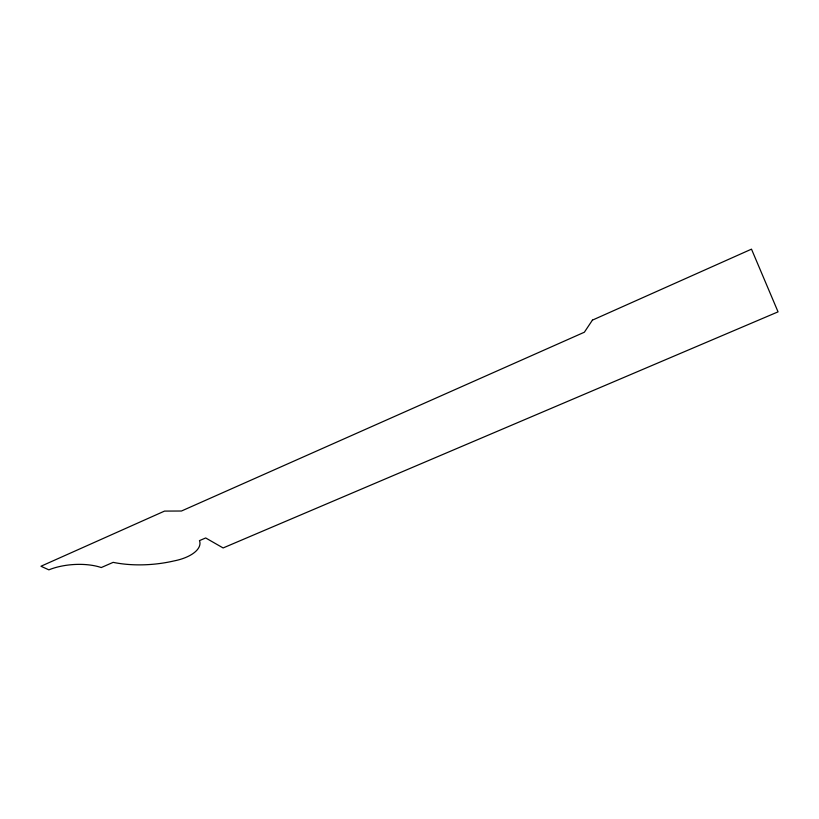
<?xml version="1.0" encoding="UTF-8"?>
<svg xmlns="http://www.w3.org/2000/svg" width="819" height="819" viewBox="0 0 819 819"><rect width="100%" height="100%" fill="white"/><g stroke="black" fill="none" stroke-linecap="round" stroke-linejoin="round"><path stroke-width="1.23" d="M592.413 320.137L584.367 332.217L181.46 511.015L164.527 511.097L40.95 566.246L48.864 569.85A40.602 17.793 -4.1 0 1 101.259 567.547L113.155 562.356A74.601 35.524 -5.3 0 0 173.956 560.943A34.337 15.96 -5.8 0 0 199.478 540.632L205.682 537.96L223.116 547.952L778.05 311.855L751.494 249.15L592.413 320.137"/></g></svg>
